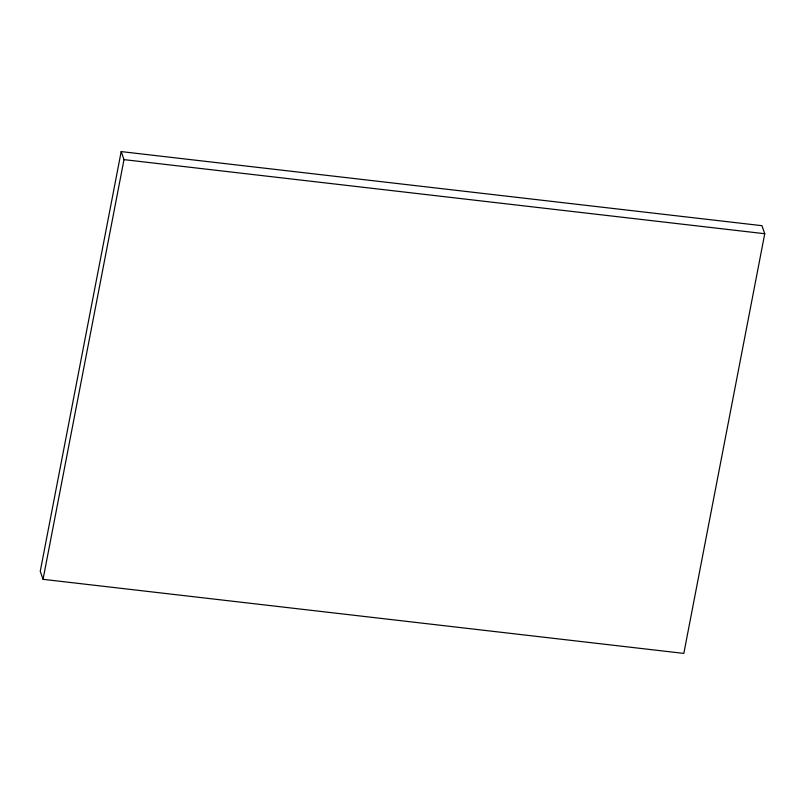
<?xml version="1.0" encoding="UTF-8"?>
<svg xmlns="http://www.w3.org/2000/svg" width="805" height="805" viewBox="0 0 805 805"><rect width="100%" height="100%" fill="white"/><g stroke="black" fill="none" stroke-linecap="round" stroke-linejoin="round"><path stroke-width="1.21" d="M121.183 151.592L40.25 571.278L43.047 579.318L683.817 653.408L764.75 233.722L761.953 225.682L121.183 151.592L123.99 159.631L43.047 579.318M123.99 159.631L764.75 233.722"/></g></svg>
